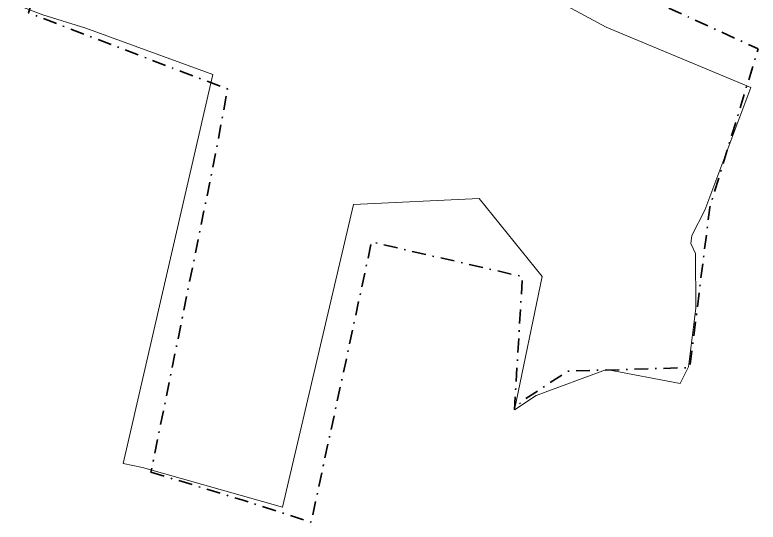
# Model space of a CAD drawing. Header units: metres. Extents: x 642627 to 642864, y 3061318 to 3061472.
# Drawn here: x 642800 to 642853.5, y 3061380.3 to 3061416.8 of the extents above; entities that cross this region are included whole.
import ezdxf

# ---------------------------------------------------------------- set-up
doc = ezdxf.new("R2010")
doc.units = ezdxf.units.M
doc.header["$MEASUREMENT"] = 0
doc.linetypes.add('DASHDOT', pattern=[1, 0.5, -0.25, 0, -0.25])
doc.layers.add('Cadastral PARCEL', color=6, linetype='Continuous', lineweight=15)
doc.layers.add('Property Boundary', color=1, linetype='DASHDOT', lineweight=35)

msp = doc.modelspace()

# ---------------------------------------------------------------- linework, layer by layer
at = {"layer": 'Cadastral PARCEL', "elevation": 1326.169}
msp.add_lwpolyline([(642837.6317, 3061418.5981), (642842.5645, 3061415.93), (642852.9745, 3061411.5781), (642849.6592, 3061402.7489), (642848.7286, 3061400.9376), (642848.6572, 3061400.365), (642848.9879, 3061399.6299), (642849.0201, 3061395.711), (642848.4959, 3061391.4687), (642847.8848, 3061390.287), (642842.5829, 3061391.2925), (642837.5351, 3061389.4215), (642835.9691, 3061388.38), (642837.9621, 3061397.9699), (642833.4395, 3061403.6009), (642824.4031, 3061403.1523), (642819.2996, 3061381.3781), (642809.2136, 3061384.2346), (642807.84, 3061384.5326), (642814.2739, 3061412.525), (642805.1379, 3061415.862), (642802.0566, 3061416.8068), (642792.819, 3061420.3394)], dxfattribs=at)
at = {"layer": 'Property Boundary', "ltscale": 2, "elevation": 1326.237, "flags": 128}
msp.add_lwpolyline([(642809.8252, 3061383.8888), (642812.7901, 3061383.001), (642816.5231, 3061381.853), (642821.3471, 3061380.301), (642825.6901, 3061400.46), (642836.5481, 3061397.971), (642835.9688, 3061388.3797), (642836.4871, 3061388.989), (642839.8071, 3061391.166), (642848.5801, 3061391.422), (642850.0181, 3061402.943), (642853.4961, 3061414.365), (642843.9931, 3061418.694), (642839.2151, 3061420.806), (642840.4951, 3061428.265), (642840.9611, 3061431.137), (642841.9511, 3061431.243), (642842.9421, 3061431.698), (642843.5761, 3061432.393), (642846.6031, 3061444.572), (642847.5831, 3061461.239), (642814.0281, 3061457.863), (642813.3941, 3061456.914), (642808.1371, 3061439.816), (642804.7151, 3061428.865), (642801.0251, 3061416.955), (642812.0721, 3061412.709), (642815.3331, 3061411.481), (642814.5991, 3061407.423)], close=True, dxfattribs=at)

doc.saveas('drawing.dxf')
